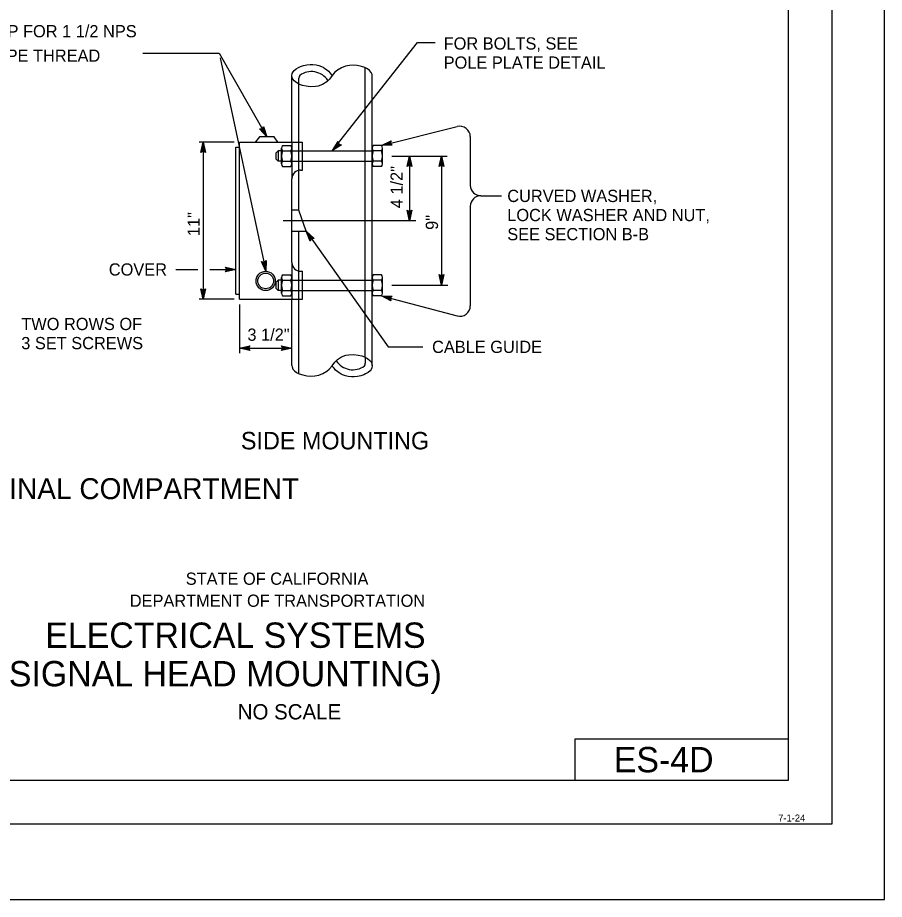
# Model space of a CAD drawing. Extents: x -893 to 867, y -474 to 712.
# Drawn here: x 371 to 867, y -474 to 31 of the extents above; entities that cross this region are included whole.
import ezdxf

# ---------------------------------------------------------------- set-up
doc = ezdxf.new("R2010")
doc.units = 0
for name, color, linetype in [('border_INSIDE-BORDER-anno', 7, 'Continuous'), ('border_PLOTTING-ELEMENTS', 7, 'Continuous'), ('border_rw_22x34_Cut_Lines', 7, 'Continuous'), ('border_SHEET', 7, 'Continuous'), ('border_WITHIN-BORDER-anno', 7, 'Continuous'), ('es_DETAIL', 7, 'Continuous'), ('es_DETAIL-anno', 7, 'Continuous')]:
    doc.layers.add(name, color=color, linetype=linetype)

msp = doc.modelspace()

# ---------------------------------------------------------------- linework, layer by layer
at = {"layer": 'border_PLOTTING-ELEMENTS'}
for points in [[(-893.46, -474.05), (866.55, -474.05), (866.55, 711.96), (-893.46, 711.96)], [(-863.46, 668.96), (836.55, 668.96), (836.55, -431.05), (-863.46, -431.05)]]:
    msp.add_lwpolyline(points, close=True, dxfattribs=at)
at = {"layer": 'border_rw_22x34_Cut_Lines'}
msp.add_lwpolyline([(-863.46, 668.96), (836.55, 668.96), (836.55, -431.05), (-863.46, -431.05)], close=True, dxfattribs=at)
at = {"layer": 'border_SHEET'}
for p, q in [((811.55, 643.96), (811.55, -406.05)), ((689.52, -406.05), (689.52, -382.05)), ((689.52, -382.05), (811.52, -382.05)), ((811.55, -406.05), (-813.46, -406.05))]:
    msp.add_line(p, q, dxfattribs=at)
at = {"layer": 'es_DETAIL'}
for p, q in [((569.51, -163.72), (569.51, 2.04)), ((527.51, -40.51), (527.51, -2.51)), ((531.51, -7.37), (531.51, -3.94)), ((531.51, -7.29), (531.51, -3.97)), ((573.51, -168.51), (573.51, -2.51)), ((531.51, -79.55), (531.51, -7.37)), ((508.96, -37.47), (506.71, -40.43)), ((517.3, -37.49), (508.96, -37.47)), ((519.43, -40.48), (517.3, -37.49)), ((495.51, -127.51), (495.51, -43.51)), ((495.51, -43.51), (497.51, -43.51)), ((497.51, -130.51), (497.51, -40.51)), ((497.51, -40.51), (533.51, -40.51)), ((521.58, -53.03), (521.58, -43.98)), ((522.19, -42.47), (526.86, -42.47)), ((527.51, -40.51), (527.51, -61.51)), ((533.51, -56.51), (533.51, -40.51)), ((578.75, -42.47), (574.09, -42.47)), ((579.36, -53.03), (579.36, -43.98)), ((518.25, -46.84), (519.58, -45.51)), ((518.25, -46.84), (518.25, -50.17)), ((518.25, -50.17), (519.58, -51.51)), ((519.58, -48.51), (519.54, -48.51)), ((521.58, -45.51), (519.58, -45.51)), ((519.58, -45.51), (519.58, -51.51)), ((522.19, -45.49), (526.86, -45.49)), ((527.51, -45.51), (573.51, -45.51)), ((578.75, -45.49), (574.09, -45.49)), ((521.58, -51.51), (519.58, -51.51)), ((522.19, -51.52), (526.86, -51.52)), ((522.19, -54.54), (526.86, -54.54)), ((527.51, -51.51), (573.51, -51.51)), ((578.75, -51.52), (574.09, -51.52)), ((578.75, -54.54), (574.09, -54.54)), ((532.51, -56.51), (533.51, -56.51)), ((527.51, -109.51), (527.51, -61.51)), ((531.57, -79.55), (527.62, -79.55)), ((535.6, -91.56), (531.57, -79.55)), ((527.48, -91.56), (535.6, -91.56)), ((531.51, -173.02), (531.51, -91.56)), ((527.51, -109.51), (527.51, -130.51)), ((532.51, -114.51), (533.51, -114.51)), ((533.51, -130.51), (533.51, -114.51)), ((518.25, -120.84), (519.58, -119.51)), ((518.25, -120.84), (518.25, -124.17)), ((521.58, -119.51), (519.58, -119.51)), ((519.58, -119.51), (519.58, -125.51)), ((521.58, -127.03), (521.58, -117.98)), ((522.19, -116.47), (526.86, -116.47)), ((522.19, -119.49), (526.86, -119.49)), ((527.51, -119.51), (573.51, -119.51)), ((578.75, -116.47), (574.09, -116.47)), ((578.75, -119.49), (574.09, -119.49)), ((579.36, -127.03), (579.36, -117.98)), ((518.25, -124.17), (519.58, -125.51)), ((521.58, -125.51), (519.58, -125.51)), ((522.19, -125.52), (526.86, -125.52)), ((527.51, -125.51), (573.51, -125.51)), ((578.75, -125.52), (574.09, -125.52)), ((495.51, -127.51), (497.51, -127.51)), ((497.51, -130.51), (533.51, -130.51)), ((522.19, -128.54), (526.86, -128.54)), ((527.51, -168.51), (527.51, -130.51)), ((578.75, -128.54), (574.09, -128.54)), ((569.51, -163.72), (569.51, -167.04))]:
    msp.add_line(p, q, dxfattribs=at)
for points in [[(573.51, -2.51), (573.44, -1.86), (572.9, -0.59), (571.93, 0.51), (570.81, 1.33), (569.3, 2.11), (567.26, 2.81), (564.9, 3.27), (562.8, 3.45), (560.44, 3.41), (558.1, 2.93), (555.81, 2.03), (553.58, 0.66), (552.15, -0.58), (550.56, -2.43), (549.03, -4.52), (547.46, -6.01), (545.08, -7.52), (542.62, -8.44), (540.95, -8.76), (538.03, -8.84), (535.65, -8.59), (533.58, -8.11), (531.94, -7.52), (530.25, -6.63), (528.88, -5.52), (528.17, -4.63), (527.71, -3.67), (527.51, -2.48), (527.72, -1.29), (528.2, -0.34), (528.8, 0.42), (529.93, 1.39), (531.35, 2.23), (532.43, 2.71), (534.12, 3.25), (535.99, 3.63), (537.9, 3.82), (539.45, 3.85), (541.37, 3.64), (542.88, 3.28), (544.53, 2.67), (545.35, 2.34), (546.41, 1.64), (547.27, 1.03), (548.48, -0.01), (549.4, -0.99), (550.03, -1.79), (550.48, -2.46)], [(531.97, -2.37), (531.67, -2.99), (531.51, -3.98), (531.51, -4.01)], [(527.51, -168.51), (527.58, -169.15), (528.12, -170.43), (529.09, -171.52), (530.21, -172.35), (531.72, -173.12), (533.76, -173.82), (536.12, -174.28), (538.22, -174.46), (540.58, -174.42), (542.92, -173.94), (545.21, -173.05), (547.44, -171.67), (548.87, -170.44), (550.46, -168.58), (551.99, -166.49), (553.56, -165.01), (555.94, -163.49), (558.4, -162.57), (560.07, -162.25), (562.99, -162.17), (565.37, -162.43), (567.44, -162.9), (569.08, -163.49), (570.77, -164.39), (572.14, -165.5), (572.85, -166.39), (573.32, -167.34), (573.51, -168.53), (573.3, -169.72), (572.82, -170.67), (572.22, -171.43), (571.09, -172.41), (569.67, -173.25), (568.59, -173.72), (566.9, -174.26), (565.03, -174.64), (563.12, -174.83), (561.57, -174.86), (559.65, -174.66), (558.14, -174.29), (556.49, -173.68), (555.67, -173.35), (554.61, -172.66), (553.75, -172.04), (552.54, -171), (551.62, -170.02), (550.99, -169.22), (550.54, -168.55)], [(569.05, -168.65), (569.35, -168.02), (569.51, -167.03), (569.51, -167.01)]]:
    msp.add_lwpolyline(points, dxfattribs=at)
for radius in [5.5, 4.5]:
    msp.add_circle((512.51, -120.01), radius, dxfattribs=at)
for centre, radius, start, end in [((538.68, -11.48), 11.32, 33.1873, 126.3691), ((523.75, -43.98), 2.17, 135.9647, 224.0353), ((525.3, -43.98), 2.17, 315.9647, 44.0353), ((575.65, -43.98), 2.17, 135.9647, 224.0353), ((577.19, -43.98), 2.17, 315.9647, 44.0353), ((529.79, -48.51), 8.17, 158.3259, 201.6741), ((519.27, -48.51), 8.17, 338.3259, 21.6741), ((581.68, -48.51), 8.17, 158.3259, 201.6741), ((571.16, -48.51), 8.17, 338.3259, 21.6741), ((523.75, -53.03), 2.17, 135.9647, 224.0353), ((525.3, -53.03), 2.17, 315.9647, 44.0353), ((575.65, -53.03), 2.17, 135.9647, 224.0353), ((577.19, -53.03), 2.17, 315.9647, 44.0353), ((532.51, -61.51), 5, 90, 180), ((532.51, -109.51), 5, 180, 270), ((523.75, -117.98), 2.17, 135.9647, 224.0353), ((529.79, -122.51), 8.17, 158.3259, 201.6741), ((525.3, -117.98), 2.17, 315.9647, 44.0353), ((519.27, -122.51), 8.17, 338.3259, 21.6741), ((575.65, -117.98), 2.17, 135.9647, 224.0353), ((581.68, -122.51), 8.17, 158.3259, 201.6741), ((577.19, -117.98), 2.17, 315.9647, 44.0353), ((571.16, -122.51), 8.17, 338.3259, 21.6741), ((523.75, -127.03), 2.17, 135.9647, 224.0353), ((525.3, -127.03), 2.17, 315.9647, 44.0353), ((575.65, -127.03), 2.17, 135.9647, 224.0353), ((577.19, -127.03), 2.17, 315.9647, 44.0353), ((562.34, -159.53), 11.32, 213.1873, 306.3691)]:
    msp.add_arc(centre, radius, start, end, dxfattribs=at)
at = {"layer": 'es_DETAIL-anno'}
for p, q in [((550.74, -45.41), (599.35, 16.49)), ((599.35, 16.49), (609.43, 16.49)), ((442.24, 10.45), (485.82, 10.45)), ((485.82, 10.45), (513.15, -37.48)), ((486.4, 7.78), (512.69, -114.51)), ((513.15, -37.48), (509.02, -32.92)), ((509.02, -32.92), (509.02, -32.92)), ((509.02, -32.92), (510.58, -32.96)), ((512.46, -36.27), (509.45, -32.95)), ((511.79, -35.08), (509.84, -32.93)), ((511.1, -33.88), (510.27, -32.96)), ((510.58, -32.96), (511.34, -31.6)), ((510.73, -32.67), (511.1, -33.88)), ((510.95, -32.35), (511.79, -35.08)), ((511.14, -31.97), (512.47, -36.28)), ((511.34, -31.6), (511.34, -31.6)), ((511.34, -31.6), (513.15, -37.48)), ((578.75, -42.47), (622.14, -31.57)), ((513.15, -37.48), (513.15, -37.48)), ((550.74, -45.41), (554.04, -40.23)), ((554.04, -40.23), (554.04, -40.23)), ((554.04, -40.23), (554.42, -41.74)), ((578.75, -42.47), (584.25, -39.72)), ((580.1, -42.13), (584.11, -40.13)), ((584.25, -39.72), (583.8, -41.21)), ((584.25, -39.72), (584.25, -39.72)), ((629.61, -37.39), (629.61, -65.25)), ((494.51, -40.51), (474.51, -40.51)), ((475.45, -46.51), (476.79, -40.51)), ((475.8, -46.29), (476.79, -41.89)), ((476.16, -46.06), (476.79, -43.27)), ((476.51, -45.88), (476.78, -44.65)), ((476.78, -44.65), (477.05, -45.86)), ((476.79, -40.51), (476.79, -40.51)), ((476.79, -40.51), (478.12, -46.51)), ((476.79, -40.51), (476.79, -130.51)), ((476.79, -41.9), (477.76, -46.27)), ((476.79, -43.27), (477.41, -46.09)), ((555.93, -42.12), (550.74, -45.41)), ((550.74, -45.41), (550.74, -45.41)), ((551.72, -44.43), (554.13, -40.65)), ((555.53, -42.02), (551.72, -44.44)), ((552.7, -43.46), (554.25, -41.02)), ((555.11, -41.93), (552.7, -43.46)), ((553.67, -42.48), (554.34, -41.44)), ((554.74, -41.81), (553.67, -42.48)), ((554.42, -41.74), (555.93, -42.12)), ((555.93, -42.12), (555.93, -42.12)), ((584.9, -42.31), (578.75, -42.47)), ((578.75, -42.47), (578.75, -42.47)), ((584.6, -42.02), (580.09, -42.14)), ((581.43, -41.8), (584.02, -40.51)), ((584.29, -41.73), (581.43, -41.8)), ((582.78, -41.47), (583.88, -40.91)), ((584.03, -41.43), (582.78, -41.47)), ((583.8, -41.21), (584.9, -42.31)), ((584.9, -42.31), (584.9, -42.31)), ((476.79, -45.71), (475.45, -46.51)), ((475.45, -46.51), (475.45, -46.51)), ((478.12, -46.51), (476.79, -45.71)), ((478.12, -46.51), (478.12, -46.51)), ((584.72, -48.51), (616.37, -48.51)), ((593.43, -54.51), (594.77, -48.51)), ((593.78, -54.29), (594.77, -49.89)), ((594.77, -48.51), (594.77, -85.51)), ((594.77, -48.51), (594.77, -48.51)), ((594.77, -48.51), (596.1, -54.51)), ((594.77, -49.9), (595.74, -54.27)), ((611.76, -54.51), (613.1, -48.51)), ((612.12, -54.29), (613.1, -49.89)), ((613.1, -48.51), (613.1, -122.36)), ((613.1, -48.51), (613.1, -48.51)), ((613.1, -48.51), (614.43, -54.51)), ((613.1, -49.9), (614.07, -54.27)), ((594.77, -53.71), (593.43, -54.51)), ((593.43, -54.51), (593.43, -54.51)), ((594.14, -54.06), (594.77, -51.27)), ((594.49, -53.88), (594.76, -52.65)), ((594.76, -52.65), (595.03, -53.86)), ((594.77, -51.27), (595.39, -54.09)), ((596.1, -54.51), (594.77, -53.71)), ((596.1, -54.51), (596.1, -54.51)), ((613.1, -53.71), (611.76, -54.51)), ((611.76, -54.51), (611.76, -54.51)), ((612.48, -54.06), (613.1, -51.27)), ((612.82, -53.88), (613.1, -52.65)), ((613.1, -51.27), (613.72, -54.09)), ((613.1, -52.65), (613.36, -53.86)), ((614.43, -54.51), (613.1, -53.71)), ((614.43, -54.51), (614.43, -54.51)), ((635.61, -71.25), (647.41, -71.25)), ((594.77, -85.51), (593.44, -79.51)), ((593.44, -79.51), (593.44, -79.51)), ((593.44, -79.51), (594.77, -80.31)), ((594.76, -84.12), (593.8, -79.74)), ((594.77, -82.74), (594.14, -79.92)), ((594.77, -81.36), (594.5, -80.15)), ((594.77, -80.31), (596.11, -79.51)), ((596.11, -79.51), (594.77, -85.51)), ((595.75, -79.72), (594.77, -84.13)), ((595.39, -79.96), (594.77, -82.74)), ((595.05, -80.13), (594.77, -81.36)), ((596.11, -79.51), (596.11, -79.51)), ((629.61, -77.25), (629.61, -134.26)), ((596.31, -85.51), (522.48, -85.51)), ((594.77, -85.51), (594.77, -85.51)), ((535.6, -91.56), (582.56, -157.75)), ((537.98, -97.23), (535.6, -91.56)), ((535.6, -91.56), (535.6, -91.56)), ((535.6, -91.56), (540.16, -95.68)), ((538.14, -96.85), (536.4, -92.69)), ((536.41, -92.69), (539.73, -95.7)), ((538.3, -96.45), (537.2, -93.81)), ((537.2, -93.81), (539.34, -95.76)), ((538.61, -95.8), (537.98, -97.23)), ((538.48, -96.1), (537.99, -94.94)), ((537.99, -94.94), (538.91, -95.77)), ((540.16, -95.68), (538.61, -95.8)), ((540.16, -95.68), (540.16, -95.68)), ((537.98, -97.23), (537.98, -97.23)), ((512.69, -114.51), (510.13, -108.92)), ((510.13, -108.92), (510.13, -108.92)), ((510.13, -108.92), (511.6, -109.43)), ((512.4, -113.15), (510.53, -109.08)), ((512.11, -111.81), (510.91, -109.18)), ((511.82, -110.46), (511.31, -109.33)), ((511.6, -109.43), (512.74, -108.36)), ((511.83, -109.2), (511.82, -110.46)), ((512.14, -108.95), (512.11, -111.81)), ((512.44, -108.65), (512.4, -113.16)), ((512.74, -108.36), (512.69, -114.51)), ((512.74, -108.36), (512.74, -108.36)), ((461.18, -113.44), (473.6, -113.44)), ((480.57, -113.44), (495.51, -113.44)), ((490.31, -113.44), (489.51, -112.1)), ((489.51, -112.1), (489.51, -112.1)), ((489.51, -112.1), (495.51, -113.44)), ((495.51, -113.44), (489.51, -114.77)), ((489.51, -114.77), (490.31, -113.44)), ((489.51, -114.77), (489.51, -114.77)), ((489.73, -112.45), (494.13, -113.44)), ((494.12, -113.44), (489.75, -114.41)), ((492.75, -113.44), (489.92, -114.06)), ((489.96, -112.81), (492.75, -113.44)), ((490.14, -113.16), (491.37, -113.44)), ((491.37, -113.44), (490.16, -113.7)), ((495.51, -113.44), (495.51, -113.44)), ((512.69, -114.51), (512.69, -114.51)), ((613.1, -122.36), (611.77, -116.36)), ((611.77, -116.36), (611.77, -116.36)), ((611.77, -116.36), (613.1, -117.16)), ((613.1, -120.97), (612.13, -116.6)), ((613.1, -119.6), (612.48, -116.78)), ((613.1, -118.22), (612.84, -117.01)), ((613.1, -117.16), (614.44, -116.36)), ((614.44, -116.36), (613.1, -122.36)), ((614.08, -116.58), (613.1, -120.98)), ((613.72, -116.81), (613.1, -119.6)), ((613.38, -116.99), (613.1, -118.22)), ((614.44, -116.36), (614.44, -116.36)), ((476.79, -130.51), (475.46, -124.51)), ((475.46, -124.51), (475.46, -124.51)), ((475.46, -124.51), (476.79, -125.31)), ((476.78, -129.12), (475.82, -124.74)), ((476.79, -127.74), (476.16, -124.92)), ((476.79, -126.36), (476.52, -125.15)), ((476.79, -125.31), (478.13, -124.51)), ((478.13, -124.51), (476.79, -130.51)), ((477.77, -124.72), (476.79, -129.13)), ((477.41, -124.96), (476.79, -127.74)), ((477.07, -125.13), (476.79, -126.36)), ((478.13, -124.51), (478.13, -124.51)), ((584.72, -122.51), (616.66, -122.51)), ((613.1, -122.36), (613.1, -122.36)), ((494.51, -130.51), (474.51, -130.51)), ((476.79, -130.51), (476.79, -130.51)), ((578.75, -128.54), (622.06, -140.06)), ((584.21, -131.38), (578.75, -128.54)), ((578.75, -128.54), (578.75, -128.54)), ((578.75, -128.54), (584.9, -128.8)), ((584.09, -130.98), (580.09, -128.9)), ((580.1, -128.89), (584.58, -129.08)), ((583.96, -130.57), (581.42, -129.25)), ((581.42, -129.25), (584.32, -129.37)), ((583.88, -130.19), (582.76, -129.61)), ((582.76, -129.61), (584, -129.66)), ((584.9, -128.8), (583.78, -129.88)), ((583.78, -129.88), (584.21, -131.38)), ((584.9, -128.8), (584.9, -128.8)), ((497.51, -133.51), (497.51, -161.33)), ((584.21, -131.38), (584.21, -131.38)), ((497.51, -158.52), (503.51, -157.19)), ((497.51, -158.52), (527.51, -158.52)), ((503.51, -159.86), (497.51, -158.52)), ((497.51, -158.52), (497.51, -158.52)), ((503.29, -159.5), (498.89, -158.52)), ((498.9, -158.52), (503.28, -157.55)), ((500.27, -158.52), (503.1, -157.9)), ((503.06, -159.14), (500.27, -158.52)), ((501.65, -158.52), (502.86, -158.26)), ((502.88, -158.8), (501.65, -158.52)), ((503.51, -157.19), (502.71, -158.52)), ((502.71, -158.52), (503.51, -159.86)), ((503.51, -157.19), (503.51, -157.19)), ((503.51, -159.86), (503.51, -159.86)), ((522.31, -158.52), (521.51, -157.18)), ((521.51, -157.18), (521.51, -157.18)), ((521.51, -157.18), (527.51, -158.52)), ((527.51, -158.52), (521.51, -159.85)), ((521.51, -159.85), (522.31, -158.52)), ((521.51, -159.85), (521.51, -159.85)), ((521.73, -157.54), (526.13, -158.52)), ((526.12, -158.52), (521.75, -159.49)), ((524.75, -158.52), (521.92, -159.14)), ((521.96, -157.9), (524.75, -158.52)), ((522.14, -158.24), (523.37, -158.52)), ((523.37, -158.52), (522.16, -158.78)), ((527.51, -158.52), (527.51, -158.52)), ((582.56, -157.75), (602.43, -157.75))]:
    msp.add_line(p, q, dxfattribs=at)
for points in [[(536.11, -85.51), (522.48, -85.51)], [(543.11, -85.51), (539.11, -85.51)], [(566.11, -85.51), (546.11, -85.51)], [(573.11, -85.51), (569.11, -85.51)], [(598.43, -85.51), (576.11, -85.51)]]:
    msp.add_lwpolyline(points, dxfattribs=at)
for centre, start, end in [((623.61, -37.39), 0, 104.0981), ((635.61, -65.25), 180, 270), ((635.61, -77.25), 90, 180), ((623.61, -134.26), 255.1062, 0)]:
    msp.add_arc(centre, 6, start, end, dxfattribs=at)

# ---------------------------------------------------------------- texts
at = {"layer": 'border_INSIDE-BORDER-anno'}
for s, height, p in [('STATE OF CALIFORNIA', 7, (466.75, -293.96)), ('DEPARTMENT OF TRANSPORTATION', 7, (434.75, -306.57)), ('ELECTRICAL SYSTEMS', 14.5, (386.37, -330.05)), ('(SIGNAL HEAD MOUNTING)', 14.5, (359.08, -352.09)), ('NO SCALE', 8.75, (496.52, -371.04))]:
    msp.add_text(s, height=height, dxfattribs=at).set_placement(p)
at = {"layer": 'border_WITHIN-BORDER-anno'}
for s, height, p in [('ES-4D', 14.5, (711.72, -401.3)), ('7-1-24', 4, (805.79, -429.47))]:
    msp.add_text(s, height=height, dxfattribs=at).set_placement(p)
at = {"layer": 'es_DETAIL-anno'}
for s, height, p in [('DRILL AND TAP FOR 1 1/2 NPS', 7, (301.35, 19.46)), ('FOR BOLTS, SEE', 7, (614.36, 12.44)), ('STANDARD PIPE THREAD', 7, (301.35, 5.46)), ('POLE PLATE DETAIL', 7, (614.36, 1.51)), ('CURVED WASHER,', 7, (650.76, -74.84)), ('LOCK WASHER AND NUT,', 7, (650.76, -85.78)), ('SEE SECTION B-B', 7, (650.76, -96.71)), ('COVER', 7, (422.74, -116.94)), ('TWO ROWS OF', 7, (372.65, -148.15)), ('3 1/2"', 7, (502.05, -154.27)), ('3 SET SCREWS', 7, (372.65, -159.09)), ('CABLE GUIDE', 7, (607.72, -161.25)), ('SIDE MOUNTING', 10, (498.33, -216.44)), ('TERMINAL COMPARTMENT', 12, (320.3, -244.93))]:
    msp.add_text(s, height=height, dxfattribs=at).set_placement(p)
for s, p in [('4 1/2"', (590.97, -78.38)), ('11"', (474.82, -94.33)), ('9"', (611.13, -90.79))]:
    msp.add_text(s, height=7, rotation=90, dxfattribs=at).set_placement(p)

doc.saveas('drawing.dxf')
